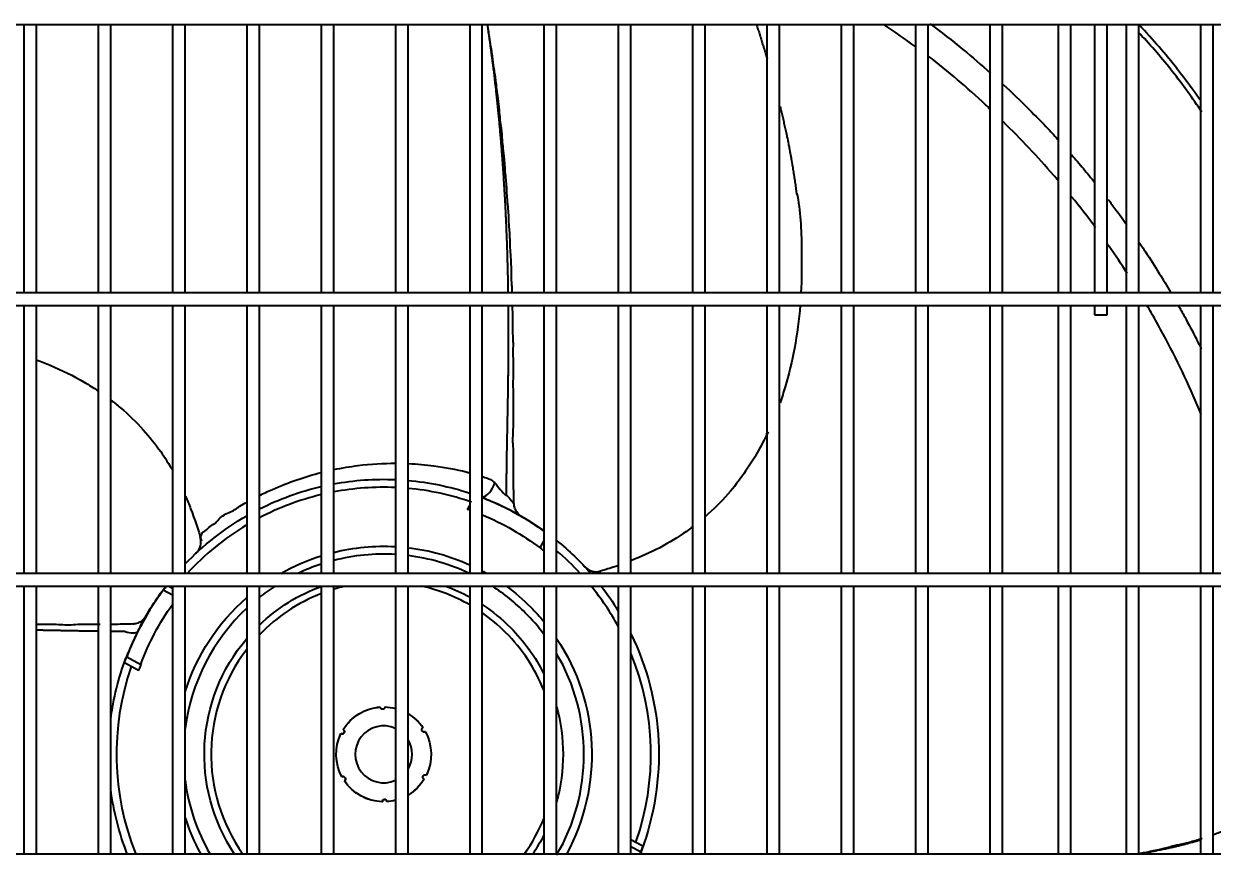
# Model space of a CAD drawing. Extents: x 58467 to 79089, y -33726 to -17391.
# Drawn here: x 72356.55 to 72394.16, y -19455.19 to -19428.89 of the extents above; entities that cross this region are included whole.
import ezdxf

# ---------------------------------------------------------------- set-up
doc = ezdxf.new("R2010")
doc.units = 0
doc.header["$LTSCALE"] = 100
doc.layers.add('+ENTE-ST-DOSEME USTU KONDDRENAJ', color=110, linetype='DOSEMEUSTUKONDENSDRENAJ_LINE', lineweight=40)
doc.linetypes.add('DOSEMEUSTUKONDENSDRENAJ_LINE', pattern='A,300,-40,["CD",Standard,S=15,R=0,X=-35,Y=-7.5],0', length=340)

# ---------------------------------------------------------------- blocks, each defined once
blk = doc.blocks.new('2 KAT SOL')
at = {"color": 3}
for p, q in [((54065.897, -32130.003, -3.539), (54184.259, -32130.003, -3.539)), ((54144.358, -32130.003, -3.539), (54144.358, -32138.482, -3.539)), ((54144.758, -32138.482, -3.539), (54144.758, -32130.003, -3.539)), ((54146.707, -32130.003, -3.539), (54146.707, -32138.482, -3.539)), ((54147.107, -32138.482, -3.539), (54147.107, -32130.003, -3.539)), ((54149.058, -32130.003, -3.539), (54149.058, -32138.482, -3.539)), ((54149.458, -32138.482, -3.539), (54149.458, -32130.003, -3.539)), ((54151.408, -32130.003, -3.539), (54151.408, -32138.482, -3.539)), ((54151.808, -32138.482, -3.539), (54151.808, -32130.003, -3.539)), ((54153.757, -32130.003, -3.539), (54153.757, -32138.482, -3.539)), ((54154.157, -32138.482, -3.539), (54154.157, -32130.003, -3.539)), ((54156.107, -32130.003, -3.539), (54156.107, -32138.482, -3.539)), ((54156.507, -32138.482, -3.539), (54156.507, -32130.003, -3.539)), ((54158.457, -32130.003, -3.539), (54158.457, -32138.482, -3.539)), ((54158.856, -32138.482, -3.539), (54158.856, -32130.003, -3.539)), ((54160.806, -32130.003, -3.539), (54160.806, -32138.482, -3.539)), ((54161.206, -32138.482, -3.539), (54161.206, -32130.003, -3.539)), ((54163.156, -32130.003, -3.539), (54163.156, -32138.482, -3.539)), ((54163.556, -32138.482, -3.539), (54163.556, -32130.003, -3.539)), ((54165.505, -32130.003, -3.539), (54165.505, -32138.482, -3.539)), ((54165.905, -32138.482, -3.539), (54165.905, -32130.003, -3.539)), ((54167.855, -32130.003, -3.539), (54167.855, -32138.482, -3.539)), ((54168.255, -32138.482, -3.539), (54168.255, -32130.003, -3.539)), ((54170.205, -32130.003, -3.539), (54170.205, -32138.482, -3.539)), ((54170.605, -32138.482, -3.539), (54170.605, -32130.003, -3.539)), ((54172.554, -32130.003, -3.539), (54172.554, -32138.482, -3.539)), ((54172.954, -32138.482, -3.539), (54172.954, -32130.003, -3.539)), ((54174.904, -32130.003, -3.539), (54174.904, -32138.482, -3.539)), ((54175.304, -32138.482, -3.539), (54175.304, -32130.003, -3.539)), ((54177.061, -32130.003, -3.539), (54177.061, -32138.482, -3.539)), ((54177.46, -32138.482, -3.539), (54177.46, -32130.003, -3.539)), ((54178.218, -32130.003, -3.539), (54178.218, -32138.481, -3.539)), ((54178.617, -32138.481, -3.539), (54178.618, -32130.003, -3.539)), ((54179.217, -32130.003, -3.539), (54179.217, -32138.482, -3.539)), ((54179.617, -32138.482, -3.539), (54179.617, -32130.003, -3.539)), ((54181.567, -32130.003, -3.539), (54181.567, -32138.481, -3.539)), ((54181.967, -32138.481, -3.539), (54181.967, -32130.003, -3.539)), ((54184.259, -32138.481, -3.539), (54065.897, -32138.481, -3.539)), ((54065.897, -32138.881, -3.539), (54184.259, -32138.881, -3.539)), ((54144.358, -32138.882, -3.539), (54144.358, -32147.36, -3.539)), ((54144.758, -32147.36, -3.539), (54144.758, -32138.882, -3.539)), ((54146.707, -32138.882, -3.539), (54146.707, -32147.36, -3.539)), ((54147.107, -32147.36, -3.539), (54147.107, -32138.882, -3.539)), ((54149.058, -32138.882, -3.539), (54149.058, -32147.36, -3.539)), ((54149.458, -32147.36, -3.539), (54149.458, -32138.882, -3.539)), ((54151.408, -32138.882, -3.539), (54151.408, -32147.36, -3.539)), ((54151.808, -32147.36, -3.539), (54151.808, -32138.882, -3.539)), ((54153.757, -32138.882, -3.539), (54153.757, -32147.36, -3.539)), ((54154.157, -32147.36, -3.539), (54154.157, -32138.882, -3.539)), ((54156.107, -32138.882, -3.539), (54156.107, -32147.36, -3.539)), ((54156.507, -32147.36, -3.539), (54156.507, -32138.882, -3.539)), ((54158.457, -32138.882, -3.539), (54158.457, -32147.36, -3.539)), ((54158.856, -32147.36, -3.539), (54158.856, -32138.882, -3.539)), ((54160.806, -32138.882, -3.539), (54160.806, -32147.36, -3.539)), ((54161.206, -32147.36, -3.539), (54161.206, -32138.882, -3.539)), ((54163.156, -32138.882, -3.539), (54163.156, -32147.36, -3.539)), ((54163.556, -32147.36, -3.539), (54163.556, -32138.882, -3.539)), ((54165.505, -32138.882, -3.539), (54165.505, -32147.36, -3.539)), ((54165.905, -32147.36, -3.539), (54165.905, -32138.882, -3.539)), ((54167.855, -32138.882, -3.539), (54167.855, -32147.36, -3.539)), ((54168.255, -32147.36, -3.539), (54168.255, -32138.882, -3.539)), ((54170.205, -32138.882, -3.539), (54170.205, -32147.36, -3.539)), ((54170.605, -32147.36, -3.539), (54170.605, -32138.882, -3.539)), ((54172.554, -32138.882, -3.539), (54172.554, -32147.36, -3.539)), ((54172.954, -32147.36, -3.539), (54172.954, -32138.882, -3.539)), ((54174.904, -32138.882, -3.539), (54174.904, -32147.36, -3.539)), ((54175.304, -32147.36, -3.539), (54175.304, -32138.882, -3.539)), ((54177.061, -32138.882, -3.539), (54177.061, -32147.36, -3.539)), ((54177.46, -32147.36, -3.539), (54177.46, -32138.882, -3.539)), ((54178.218, -32138.881, -3.539), (54178.218, -32139.181, -3.539)), ((54178.218, -32139.181, -3.539), (54178.617, -32139.181, -3.539)), ((54178.617, -32139.181, -3.539), (54178.617, -32138.881, -3.539)), ((54179.217, -32138.882, -3.539), (54179.217, -32147.36, -3.539)), ((54179.617, -32147.36, -3.539), (54179.617, -32138.882, -3.539)), ((54181.567, -32138.881, -3.539), (54181.567, -32147.361, -3.539)), ((54181.967, -32147.361, -3.539), (54181.967, -32138.881, -3.539)), ((54158.391, -32145.334, -3.539), (54158.457, -32145.215, -3.539)), ((54149.801, -32146.723, -3.539), (54149.821, -32146.705, -3.539)), ((54160.686, -32146.556, -3.539), (54160.806, -32146.337, -3.539)), ((54184.259, -32147.36, -3.539), (54065.897, -32147.36, -3.539)), ((54162.096, -32147.147, -3.539), (54162.114, -32147.167, -3.539)), ((54065.897, -32147.76, -3.539), (54184.259, -32147.76, -3.539)), ((54144.358, -32147.76, -3.539), (54144.358, -32156.238, -3.539)), ((54144.758, -32156.238, -3.539), (54144.758, -32147.76, -3.539)), ((54146.707, -32147.76, -3.539), (54146.707, -32156.238, -3.539)), ((54147.107, -32156.238, -3.539), (54147.107, -32147.76, -3.539)), ((54148.945, -32147.76, -3.539), (54149.058, -32147.822, -3.539)), ((54149.058, -32147.76, -3.539), (54149.058, -32156.238, -3.539)), ((54149.458, -32156.238, -3.539), (54149.458, -32147.76, -3.539)), ((54151.408, -32147.76, -3.539), (54151.408, -32156.238, -3.539)), ((54151.808, -32156.238, -3.539), (54151.808, -32147.76, -3.539)), ((54153.757, -32147.76, -3.539), (54153.757, -32156.238, -3.539)), ((54154.157, -32156.238, -3.539), (54154.157, -32147.76, -3.539)), ((54156.107, -32147.76, -3.539), (54156.107, -32156.238, -3.539)), ((54156.507, -32156.238, -3.539), (54156.507, -32147.76, -3.539)), ((54158.457, -32147.76, -3.539), (54158.457, -32156.238, -3.539)), ((54158.856, -32156.238, -3.539), (54158.856, -32147.76, -3.539)), ((54160.806, -32147.76, -3.539), (54160.806, -32156.238, -3.539)), ((54161.206, -32156.238, -3.539), (54161.206, -32147.76, -3.539)), ((54163.156, -32147.76, -3.539), (54163.156, -32156.238, -3.539)), ((54163.556, -32156.238, -3.539), (54163.556, -32147.76, -3.539)), ((54165.505, -32147.76, -3.539), (54165.505, -32156.238, -3.539)), ((54165.905, -32156.238, -3.539), (54165.905, -32147.76, -3.539)), ((54167.855, -32147.76, -3.539), (54167.855, -32156.238, -3.539)), ((54168.255, -32156.238, -3.539), (54168.255, -32147.76, -3.539)), ((54170.205, -32147.76, -3.539), (54170.205, -32156.238, -3.539)), ((54170.605, -32156.238, -3.539), (54170.605, -32147.76, -3.539)), ((54172.554, -32147.76, -3.539), (54172.554, -32156.238, -3.539)), ((54172.954, -32156.238, -3.539), (54172.954, -32147.76, -3.539)), ((54174.904, -32147.76, -3.539), (54174.904, -32156.238, -3.539)), ((54175.304, -32156.238, -3.539), (54175.304, -32147.76, -3.539)), ((54177.061, -32147.76, -3.539), (54177.061, -32156.238, -3.539)), ((54177.46, -32156.238, -3.539), (54177.46, -32147.76, -3.539)), ((54179.217, -32147.76, -3.539), (54179.217, -32156.238, -3.539)), ((54179.617, -32156.238, -3.539), (54179.617, -32147.76, -3.539)), ((54181.567, -32147.76, -3.539), (54181.567, -32156.238, -3.539)), ((54181.967, -32156.238, -3.539), (54181.967, -32147.76, -3.539)), ((54149.058, -32148.05, -3.539), (54148.767, -32147.891, -3.539)), ((54147.612, -32149.994, -3.539), (54148.056, -32150.237, -3.539)), ((54147.988, -32150.428, -3.539), (54147.542, -32150.184, -3.539)), ((54163.556, -32155.776, -3.539), (54163.93, -32155.981, -3.539)), ((54163.86, -32156.171, -3.539), (54163.556, -32156.004, -3.539)), ((54184.259, -32156.239, -3.539), (54065.897, -32156.239, -3.539))]:
    blk.add_line(p, q, dxfattribs=at)
at = {"color": 3, "extrusion": (0, 0, -1)}
for centre, radius, start, end in [((-54155.737, -32153.083, 3.539), 8.699, 79.5381, 92.4392), ((-54155.737, -32153.083, 3.539), 8.699, 95.0787, 108.2204), ((-54155.737, -32153.083, 3.539), 8.699, 63.1491, 76.8469), ((-54155.737, -32153.083, 3.539), 8.699, 43.7974, 60.1554), ((-54155.737, -32153.083, 3.539), 8.191, 112.3896, 127.1733), ((-54155.737, -32153.083, 3.539), 8.699, 117.6697, 125.6475), ((-54155.737, -32153.083, 3.539), 8.699, 128.9608, 138.8617), ((-54155.737, -32153.083, 3.539), 6.582, 76.1063, 93.2175), ((-54155.737, -32153.083, 3.539), 6.582, 96.7106, 114.4012), ((-54155.737, -32153.083, 3.539), 6.582, 60.3844, 72.4894), ((-54155.737, -32153.083, 3.539), 6.582, 118.2825, 119.5987), ((-54155.737, -32153.083, 3.539), 8.699, 27.6697, 37.7283), ((-54155.737, -32153.083, 3.539), 5.671, 46.1419, 69.8006), ((-54155.737, -32153.083, 3.539), 5.671, 110.1825, 118.6481), ((-54155.737, -32153.083, 3.539), 6.582, 126.0225, 135), ((-54155.737, -32153.083, 3.539), 8.699, 142.2719, 148.5298), ((-54155.737, -32153.083, 3.539), 6.582, 17.46, 48.87), ((-54155.737, -32153.083, 3.539), 8.191, 20.3267, 35.3728), ((-54155.737, -32153.083, 3.539), 5.671, 123.3675, 135), ((-54155.737, -32153.083, 3.539), 6.582, 135, 140.3606), ((-54155.737, -32153.083, 3.539), 5.671, 135, 153.36), ((-54155.737, -32153.083, 3.539), 8.699, 154.013, 200.4357), ((-54155.737, -32153.083, 3.539), 5.671, 326.1881, 40.2356), ((-54155.737, -32153.083, 3.539), 6.582, 146.1881, 208.6481), ((-54155.736, -32153.083, 3.539), 8.699, 7.2888, 20.4357), ((-54155.737, -32153.083, 3.539), 1.5, 31.5137, 85.7851), ((-54155.737, -32153.083, 3.539), 1.5, 31.6151, 85.8849), ((-54155.704, -32151.583, 3.539), 0.075, 180.1825, 357.3175), ((-54155.737, -32153.083, 3.539), 1.5, 91.5149, 104.2929), ((-54155.737, -32153.083, 3.539), 1.5, 91.6151, 104.293), ((-54155.737, -32153.083, 3.539), 5.671, 164.6606, 195.3281), ((-54155.737, -32153.083, 3.539), 1.5, 120.8995, 145.8849), ((-54155.737, -32153.083, 3.539), 1.5, 120.8996, 145.7851), ((-54154.422, -32152.361, 3.539), 0.075, 120.1825, 297.3175), ((-54157.019, -32152.305, 3.539), 0.075, 240.1825, 57.3175), ((-54155.737, -32153.083, 3.539), 1.5, 331.5149, 25.7863), ((-54155.737, -32153.083, 3.539), 1.5, 331.6151, 25.8849), ((-54155.737, -32153.083, 3.539), 1.5, 151.5149, 205.7851), ((-54155.737, -32153.083, 3.539), 1.5, 151.6151, 205.8849), ((-54154.455, -32153.861, 3.539), 0.075, 60.1825, 237.3175), ((-54157.052, -32153.804, 3.539), 0.075, 300.1825, 117.3175), ((-54155.736, -32153.083, 3.539), 8.699, 338.7281, 352.7104), ((-54155.737, -32153.083, 3.539), 1.5, 271.6151, 325.8849), ((-54155.737, -32153.083, 3.539), 1.5, 271.5149, 325.7851), ((-54155.737, -32153.083, 3.539), 1.5, 211.5149, 239.0994), ((-54155.737, -32153.083, 3.539), 1.5, 211.6151, 239.0993), ((-54155.769, -32154.582, 3.539), 0.075, 0.1825, 177.3175), ((-54155.737, -32153.083, 3.539), 1.5, 255.7067, 265.8849), ((-54155.737, -32153.083, 3.539), 1.5, 255.707, 265.7851), ((-54155.737, -32153.083, 3.539), 6.582, 331.3463, 342.5288), ((-54155.737, -32153.083, 3.539), 5.671, 206.6287, 213.8063)]:
    blk.add_arc(centre, radius, start, end, dxfattribs=at)
at = {"color": 3}
for centre, radius, start, end in [((54155.737, -32153.083, -3.539), 8.449, 87.4888, 100.7754), ((54155.737, -32153.083, -3.539), 8.449, 70.7868, 84.7704), ((54155.737, -32153.083, -3.539), 8.449, 103.5504, 117.7135), ((54155.737, -32153.083, -3.539), 8.691, 54.3167, 69.1851), ((54155.737, -32153.083, -3.539), 8.449, 120.8221, 137.3623), ((54155.737, -32153.083, -3.539), 8.449, 42.6368, 49.6553), ((54155.737, -32153.083, -3.539), 6.332, 108.2138, 115.3407), ((54155.737, -32153.083, -3.539), 6.332, 86.6475, 104.4394), ((54155.737, -32153.083, -3.539), 6.332, 64.6538, 83.0137), ((54155.737, -32153.083, -3.539), 6.332, 122.7938, 128.3513), ((54155.737, -32153.083, -3.539), 5.455, 102.6281, 106.83), ((54155.737, -32153.083, -3.539), 5.455, 60.0863, 77.3662), ((54155.737, -32153.083, -3.539), 6.332, 45, 57.2006), ((54155.737, -32153.083, -3.539), 8.449, 28.5801, 39.0506), ((54155.738, -32153.087, -3.539), 8.694, 143.2955, 159.1626), ((54155.737, -32153.083, -3.539), 5.455, 111.2737, 136.0744), ((54155.737, -32153.083, -3.539), 6.332, 133.1269, 172.5413), ((54155.737, -32153.083, -3.539), 5.455, 45, 55.1138), ((54155.737, -32153.083, -3.539), 6.332, 36.81, 45), ((54155.737, -32153.083, -3.539), 5.455, 21.6619, 45), ((54155.737, -32153.083, -3.539), 5.455, 142.5206, 215.3531), ((54155.737, -32153.083, -3.539), 6.332, 329.7431, 30.2569), ((54155.737, -32153.083, -3.539), 8.449, 340.7868, 22.2588), ((54155.736, -32153.081, -3.539), 8.449, 160.7965, 201.9425), ((54155.737, -32153.083, -3.539), 0.9, 65.7, 294.3), ((54155.737, -32153.083, -3.539), 0.9, 328.86, 31.14), ((54155.737, -32153.083, -3.539), 6.332, 187.4588, 209.8969), ((54155.737, -32153.083, -3.539), 5.455, 324.6525, 338.3381)]:
    blk.add_arc(centre, radius, start, end, dxfattribs=at)
at = {"color": 3, "extrusion": (6.04419e-06, 5.64183e-06, 1)}
blk.add_arc((54149.459, -32146.359, -3.392), 0.5, 313.0877, 16.4734, dxfattribs=at)
at = {"color": 3, "extrusion": (5.25028e-06, -5.62471e-06, 1)}
blk.add_arc((54162.46, -32146.805, -3.073), 0.5, 223.0877, 286.4725, dxfattribs=at)
at = {"color": 3}
for centre, major_axis, start_param, end_param in [((54158.948, -32144.463, -3.539), (-0.175, -0.468), 0.279088, 1.726902), ((54164.356, -32156.294, -3.539), (-0.468, 0.175), 0, 0.392495)]:
    blk.add_ellipse(centre, major_axis=major_axis, ratio=0.588101, start_param=start_param, end_param=end_param, dxfattribs=at)
for points, knots in [([(54159.679, -32138.483, -3.539), (54159.678, -32138.44, -3.539), (54159.677, -32138.365, -3.539), (54159.675, -32138.224, -3.539), (54159.672, -32138.092, -3.539), (54159.668, -32137.925, -3.539), (54159.665, -32137.79, -3.539), (54159.661, -32137.62, -3.539), (54159.657, -32137.469, -3.539), (54159.652, -32137.303, -3.539), (54159.648, -32137.156, -3.539), (54159.643, -32137.008, -3.539), (54159.637, -32136.845, -3.539), (54159.631, -32136.697, -3.539), (54159.625, -32136.533, -3.539), (54159.619, -32136.385, -3.539), (54159.611, -32136.219, -3.539), (54159.604, -32136.068, -3.539), (54159.597, -32135.918, -3.539), (54159.589, -32135.752, -3.539), (54159.581, -32135.606, -3.539), (54159.572, -32135.444, -3.539), (54159.564, -32135.299, -3.539), (54159.554, -32135.137, -3.539), (54159.544, -32134.977, -3.539), (54159.534, -32134.831, -3.539), (54159.524, -32134.669, -3.539), (54159.514, -32134.522, -3.539), (54159.502, -32134.358, -3.539), (54159.491, -32134.211, -3.539), (54159.48, -32134.067, -3.539), (54159.467, -32133.908, -3.539), (54159.455, -32133.75, -3.539), (54159.441, -32133.593, -3.539), (54159.428, -32133.435, -3.539), (54159.415, -32133.294, -3.539), (54159.401, -32133.137, -3.539), (54159.388, -32132.995, -3.539), (54159.372, -32132.837, -3.539), (54159.358, -32132.693, -3.539), (54159.344, -32132.551, -3.539), (54159.328, -32132.396, -3.539), (54159.313, -32132.258, -3.539), (54159.296, -32132.105, -3.539), (54159.281, -32131.968, -3.539), (54159.264, -32131.816, -3.539), (54159.246, -32131.665, -3.539), (54159.23, -32131.529, -3.539), (54159.211, -32131.377, -3.539), (54159.194, -32131.24, -3.539), (54159.174, -32131.088, -3.539), (54159.156, -32130.951, -3.539), (54159.138, -32130.816, -3.539), (54159.118, -32130.668, -3.539), (54159.099, -32130.537, -3.539), (54159.078, -32130.391, -3.539), (54159.061, -32130.275, -3.539), (54159.04, -32130.135, -3.539), (54159.028, -32130.054, -3.539), (54159.019, -32130.001, -3.539)], [0, 0, 0, 0, 0.014465, 0.025686, 0.048127, 0.059348, 0.081789, 0.09301, 0.115451, 0.132282, 0.149113, 0.165944, 0.182775, 0.205216, 0.216437, 0.238878, 0.255709, 0.27254, 0.289371, 0.306202, 0.328643, 0.339864, 0.362305, 0.379136, 0.395967, 0.418408, 0.429629, 0.45207, 0.468901, 0.485732, 0.502563, 0.519394, 0.541835, 0.558666, 0.575497, 0.597939, 0.609159, 0.631601, 0.648431, 0.665262, 0.682093, 0.698924, 0.721366, 0.732586, 0.755028, 0.771859, 0.78869, 0.811131, 0.822351, 0.844793, 0.861624, 0.878455, 0.895286, 0.912117, 0.934558, 0.945779, 0.96822, 0.97944, 1, 1, 1, 1]), ([(54159.802, -32138.482, -3.539), (54159.802, -32138.452, -3.539), (54159.802, -32138.385, -3.539), (54159.797, -32138.273, -3.539), (54159.783, -32138.105, -3.539), (54159.778, -32137.912, -3.539), (54159.776, -32137.691, -3.539), (54159.767, -32137.452, -3.539), (54159.746, -32137.199, -3.539), (54159.736, -32136.984, -3.539), (54159.733, -32136.812, -3.539), (54159.73, -32136.654, -3.539), (54159.707, -32136.448, -3.539), (54159.698, -32136.225, -3.539), (54159.69, -32136.011, -3.539), (54159.675, -32135.779, -3.539), (54159.649, -32135.534, -3.539), (54159.634, -32135.321, -3.539), (54159.627, -32135.146, -3.539), (54159.619, -32134.984, -3.539), (54159.591, -32134.773, -3.539), (54159.577, -32134.541, -3.539), (54159.563, -32134.323, -3.539), (54159.541, -32134.093, -3.539), (54159.511, -32133.854, -3.539), (54159.492, -32133.641, -3.539), (54159.48, -32133.461, -3.539), (54159.464, -32133.29, -3.539), (54159.428, -32133.073, -3.539), (54159.41, -32132.817, -3.539), (54159.387, -32132.59, -3.539), (54159.356, -32132.361, -3.539), (54159.323, -32132.132, -3.539), (54159.301, -32131.908, -3.539), (54159.266, -32131.613, -3.539), (54159.221, -32131.389, -3.539), (54159.194, -32131.126, -3.539), (54159.162, -32130.876, -3.539), (54159.115, -32130.612, -3.539), (54159.08, -32130.389, -3.539), (54159.054, -32130.204, -3.539), (54159.037, -32130.09, -3.539), (54159.024, -32130.027, -3.539), (54159.019, -32130.002, -3.539)], [0, 0, 0, 0, 0.010355, 0.022017, 0.034912, 0.06644, 0.084702, 0.104252, 0.145583, 0.183247, 0.197905, 0.209829, 0.23371, 0.264361, 0.282067, 0.301316, 0.342279, 0.380092, 0.394981, 0.407215, 0.43204, 0.463541, 0.481722, 0.501226, 0.542595, 0.579874, 0.594265, 0.606592, 0.633467, 0.667291, 0.686602, 0.707431, 0.750283, 0.785454, 0.798796, 0.843668, 0.862, 0.881783, 0.924485, 0.963805, 0.979109, 0.991789, 1, 1, 1, 1]), ([(54167.527, -32130.002, -3.539), (54167.527, -32130.002, -3.539), (54167.542, -32130.049, -3.539), (54167.573, -32130.145, -3.539), (54167.614, -32130.275, -3.539), (54167.655, -32130.407, -3.539), (54167.697, -32130.541, -3.539), (54167.738, -32130.678, -3.539), (54167.78, -32130.815, -3.539), (54167.821, -32130.949, -3.539), (54167.85, -32131.048, -3.539), (54167.864, -32131.095, -3.539)], [0, 0, 0, 0, 0.000305, 0.138428, 0.276551, 0.368633, 0.506756, 0.644879, 0.736961, 0.875084, 1, 1, 1, 1]), ([(54173.017, -32129.975, -3.539), (54173.368, -32130.237, -3.539), (54173.713, -32130.507, -3.539), (54174.348, -32131.029, -3.539), (54174.64, -32131.278, -3.539), (54174.927, -32131.533, -3.539)], [0, 0, 0, 0, 0.533334, 0.533334, 1, 1, 1, 1]), ([(54181.571, -32132.416, -3.539), (54181.338, -32132.077, -3.539), (54181.095, -32131.745, -3.539), (54180.461, -32130.937, -3.539), (54180.059, -32130.471, -3.539), (54179.633, -32130.023, -3.539)], [0, 0, 0, 0, 0.39962, 0.39962, 1, 1, 1, 1]), ([(54181.61, -32132.772, -3.539), (54181.462, -32132.55, -3.539), (54181.31, -32132.331, -3.539), (54180.848, -32131.694, -3.539), (54180.524, -32131.285, -3.539), (54180.011, -32130.688, -3.539), (54179.835, -32130.492, -3.539), (54179.646, -32130.29, -3.539), (54179.637, -32130.28, -3.539), (54179.627, -32130.27, -3.539)], [0, 0, 0, 0, 0.252174, 0.252174, 0.74207, 0.74207, 0.987018, 0.987018, 1, 1, 1, 1]), ([(54174.913, -32132.674, -3.539), (54174.865, -32132.629, -3.539), (54174.245, -32132.046, -3.539), (54173.594, -32131.48, -3.539), (54172.957, -32130.997, -3.539)], [0, 0, 0, 0, 0.077831, 1, 1, 1, 1]), ([(54168.271, -32132.59, -3.539), (54168.279, -32132.622, -3.539), (54168.301, -32132.71, -3.539), (54168.336, -32132.857, -3.539), (54168.376, -32133.03, -3.539), (54168.415, -32133.203, -3.539), (54168.453, -32133.376, -3.539), (54168.494, -32133.568, -3.539), (54168.529, -32133.742, -3.539), (54168.567, -32133.935, -3.539), (54168.596, -32134.09, -3.539), (54168.631, -32134.285, -3.539), (54168.662, -32134.461, -3.539), (54168.694, -32134.658, -3.539), (54168.722, -32134.838, -3.539), (54168.749, -32135.019, -3.539), (54168.774, -32135.202, -3.539), (54168.789, -32135.323, -3.539), (54168.797, -32135.383, -3.539)], [0, 0, 0, 0, 0.034815, 0.097756, 0.160698, 0.223639, 0.28658, 0.349522, 0.433443, 0.475404, 0.559326, 0.601287, 0.685208, 0.74815, 0.811091, 0.874032, 0.936973, 1, 1, 1, 1]), ([(54176.151, -32132.688, -3.539), (54176.35, -32132.89, -3.539), (54176.667, -32133.212, -3.539), (54176.974, -32133.544, -3.539), (54177.087, -32133.668, -3.539)], [0, 0, 0, 0, 0.627651, 1, 1, 1, 1]), ([(54177.071, -32134.941, -3.539), (54177.021, -32134.882, -3.539), (54176.473, -32134.245, -3.539), (54175.889, -32133.625, -3.539), (54175.332, -32133.078, -3.539)], [0, 0, 0, 0, 0.092857, 1, 1, 1, 1]), ([(54177.483, -32134.114, -3.539), (54177.611, -32134.26, -3.539), (54177.862, -32134.553, -3.539), (54178.107, -32134.851, -3.539), (54178.227, -32135.001, -3.539)], [0, 0, 0, 0, 0.502284, 1, 1, 1, 1]), ([(54168.803, -32135.331, -3.539), (54168.809, -32135.361, -3.539), (54168.928, -32135.974, -3.539), (54168.96, -32137.032, -3.539), (54168.953, -32138.056, -3.539), (54168.931, -32138.482, -3.539)], [0, 0, 0, 0, 0.028763, 0.596266, 1, 1, 1, 1]), ([(54178.642, -32135.529, -3.539), (54178.725, -32135.637, -3.539), (54178.928, -32135.905, -3.539), (54179.126, -32136.176, -3.539), (54179.241, -32136.339, -3.539)], [0, 0, 0, 0, 0.406175, 1, 1, 1, 1]), ([(54179.625, -32136.89, -3.539), (54179.693, -32136.99, -3.539), (54179.909, -32137.313, -3.539), (54180.245, -32137.837, -3.539), (54180.503, -32138.265, -3.539), (54180.621, -32138.464, -3.539)], [0, 0, 0, 0, 0.194465, 0.627386, 1, 1, 1, 1]), ([(54179.25, -32137.872, -3.539), (54179.065, -32137.585, -3.539), (54178.856, -32137.275, -3.539), (54178.64, -32136.967, -3.539), (54178.622, -32136.942, -3.539)], [0, 0, 0, 0, 0.918999, 1, 1, 1, 1]), ([(54159.625, -32144.895, -3.539), (54159.625, -32144.879, -3.539), (54159.625, -32144.837, -3.539), (54159.625, -32144.753, -3.539), (54159.624, -32144.661, -3.539), (54159.625, -32144.567, -3.539), (54159.625, -32144.484, -3.539), (54159.625, -32144.402, -3.539), (54159.626, -32144.306, -3.539), (54159.626, -32144.206, -3.539), (54159.628, -32144.095, -3.539), (54159.629, -32143.996, -3.539), (54159.63, -32143.889, -3.539), (54159.632, -32143.79, -3.539), (54159.633, -32143.689, -3.539), (54159.635, -32143.573, -3.539), (54159.637, -32143.471, -3.539), (54159.639, -32143.355, -3.539), (54159.641, -32143.237, -3.539), (54159.643, -32143.117, -3.539), (54159.645, -32143.012, -3.539), (54159.648, -32142.905, -3.539), (54159.65, -32142.782, -3.539), (54159.652, -32142.654, -3.539), (54159.655, -32142.529, -3.539), (54159.657, -32142.403, -3.539), (54159.66, -32142.278, -3.539), (54159.662, -32142.153, -3.539), (54159.664, -32142.029, -3.539), (54159.667, -32141.903, -3.539), (54159.669, -32141.778, -3.539), (54159.671, -32141.653, -3.539), (54159.673, -32141.526, -3.539), (54159.675, -32141.383, -3.539), (54159.677, -32141.254, -3.539), (54159.679, -32141.106, -3.539), (54159.681, -32140.973, -3.539), (54159.682, -32140.841, -3.539), (54159.683, -32140.693, -3.539), (54159.685, -32140.563, -3.539), (54159.686, -32140.417, -3.539), (54159.687, -32140.288, -3.539), (54159.687, -32140.142, -3.539), (54159.688, -32139.996, -3.539), (54159.688, -32139.849, -3.539), (54159.688, -32139.701, -3.539), (54159.688, -32139.568, -3.539), (54159.687, -32139.416, -3.539), (54159.687, -32139.281, -3.539), (54159.686, -32139.113, -3.539), (54159.685, -32138.991, -3.539), (54159.684, -32138.903, -3.539), (54159.684, -32138.881, -3.539)], [0, 0, 0, 0, 0.009657, 0.02509, 0.048239, 0.063672, 0.079104, 0.094537, 0.109969, 0.133118, 0.148551, 0.1717, 0.187132, 0.202565, 0.225714, 0.241146, 0.264295, 0.279728, 0.302877, 0.326025, 0.341458, 0.356891, 0.380039, 0.403188, 0.418621, 0.44177, 0.464919, 0.480351, 0.5035, 0.526649, 0.542082, 0.56523, 0.588379, 0.603812, 0.634677, 0.65011, 0.673259, 0.696407, 0.71184, 0.742705, 0.758138, 0.781287, 0.804435, 0.827584, 0.850733, 0.873882, 0.897031, 0.912464, 0.943329, 0.958761, 0.989626, 1, 1, 1, 1]), ([(54159.863, -32145.261, -3.539), (54159.856, -32145.066, -3.539), (54159.845, -32144.669, -3.539), (54159.842, -32144.248, -3.539), (54159.841, -32143.962, -3.539), (54159.842, -32143.839, -3.539), (54159.84, -32143.708, -3.539), (54159.843, -32143.6, -3.539), (54159.842, -32143.498, -3.539), (54159.835, -32143.336, -3.539), (54159.818, -32143.152, -3.539), (54159.834, -32142.872, -3.539), (54159.85, -32142.486, -3.539), (54159.839, -32142.177, -3.539), (54159.844, -32141.931, -3.539), (54159.847, -32141.805, -3.539), (54159.845, -32141.623, -3.539), (54159.827, -32141.427, -3.539), (54159.841, -32141.145, -3.539), (54159.848, -32140.817, -3.539), (54159.833, -32140.5, -3.539), (54159.836, -32140.259, -3.539), (54159.838, -32140.096, -3.539), (54159.837, -32140.013, -3.539), (54159.828, -32139.86, -3.539), (54159.82, -32139.682, -3.539), (54159.825, -32139.465, -3.539), (54159.826, -32139.213, -3.539), (54159.816, -32139.02, -3.539), (54159.81, -32138.897, -3.539), (54159.809, -32138.88, -3.539)], [0, 0, 0, 0, 0.086927, 0.17607, 0.186813, 0.212809, 0.232759, 0.251976, 0.264118, 0.276953, 0.324589, 0.364075, 0.406459, 0.489914, 0.52257, 0.535292, 0.546877, 0.601972, 0.636018, 0.672402, 0.744707, 0.800023, 0.809861, 0.818716, 0.836443, 0.879261, 0.904512, 0.931969, 0.990672, 1, 1, 1, 1]), ([(54168.906, -32138.882, -3.539), (54168.869, -32139.337, -3.539), (54168.754, -32140.205, -3.539), (54168.511, -32141.23, -3.539), (54168.328, -32141.795, -3.539), (54168.27, -32141.96, -3.539)], [0, 0, 0, 0, 0.437836, 0.834264, 1, 1, 1, 1]), ([(54181.59, -32142.321, -3.539), (54181.508, -32142.124, -3.539), (54181.08, -32141.128, -3.539), (54180.505, -32139.977, -3.539), (54179.962, -32139.033, -3.539), (54179.87, -32138.877, -3.539)], [0, 0, 0, 0, 0.170646, 0.861893, 1, 1, 1, 1]), ([(54180.854, -32138.869, -3.539), (54180.925, -32138.994, -3.539), (54181.123, -32139.35, -3.539), (54181.369, -32139.814, -3.539), (54181.541, -32140.154, -3.539), (54181.593, -32140.26, -3.539)], [0, 0, 0, 0, 0.275017, 0.774969, 1, 1, 1, 1]), ([(54144.762, -32140.603, -3.539), (54144.908, -32140.657, -3.539), (54145.423, -32140.861, -3.539), (54146.077, -32141.185, -3.539), (54146.565, -32141.491, -3.539), (54146.709, -32141.588, -3.539)], [0, 0, 0, 0, 0.214057, 0.763166, 1, 1, 1, 1]), ([(54147.113, -32141.878, -3.539), (54147.215, -32141.956, -3.539), (54147.575, -32142.245, -3.539), (54148.121, -32142.773, -3.539), (54148.664, -32143.452, -3.539), (54148.95, -32143.904, -3.539), (54149.069, -32144.111, -3.539)], [0, 0, 0, 0, 0.130207, 0.467681, 0.763107, 1, 1, 1, 1]), ([(54167.893, -32142.883, -3.539), (54167.776, -32143.132, -3.539), (54167.553, -32143.557, -3.539), (54167.155, -32144.185, -3.539), (54166.669, -32144.823, -3.539), (54166.223, -32145.286, -3.539), (54165.941, -32145.535, -3.539), (54165.91, -32145.562, -3.539)], [0, 0, 0, 0, 0.248237, 0.430741, 0.666692, 0.9639, 1, 1, 1, 1]), ([(54154.164, -32144.075, -3.539), (54154.421, -32144.021, -3.539), (54154.675, -32143.98, -3.539), (54155.334, -32143.897, -3.539), (54155.732, -32143.876, -3.539), (54156.114, -32143.877, -3.539)], [0, 0, 0, 0, 0.378219, 0.378219, 1, 1, 1, 1]), ([(54156.522, -32143.887, -3.539), (54156.799, -32143.9, -3.539), (54157.068, -32143.925, -3.539), (54157.688, -32144.006, -3.539), (54158.028, -32144.07, -3.539), (54158.384, -32144.159, -3.539), (54158.423, -32144.169, -3.539), (54158.462, -32144.18, -3.539)], [0, 0, 0, 0, 0.387206, 0.387206, 0.93276, 0.93276, 1, 1, 1, 1]), ([(54151.807, -32144.897, -3.539), (54151.945, -32144.828, -3.539), (54152.084, -32144.763, -3.539), (54152.738, -32144.472, -3.539), (54153.255, -32144.296, -3.539), (54153.763, -32144.168, -3.539)], [0, 0, 0, 0, 0.21097, 0.21097, 1, 1, 1, 1]), ([(54158.857, -32144.295, -3.539), (54158.912, -32144.313, -3.539), (54158.966, -32144.331, -3.539), (54159.051, -32144.356, -3.539), (54159.083, -32144.369, -3.539), (54159.158, -32144.413, -3.539), (54159.203, -32144.444, -3.539), (54159.248, -32144.492, -3.539)], [0, 0, 0, 0, 0.427919, 0.427919, 0.71396, 0.71396, 1, 1, 1, 1]), ([(54159.248, -32144.492, -3.539), (54159.306, -32144.554, -3.539), (54159.356, -32144.637, -3.539), (54159.482, -32144.783, -3.539), (54159.557, -32144.843, -3.539), (54159.623, -32144.908, -3.539)], [0, 0, 0, 0, 0.5, 0.5, 1, 1, 1, 1]), ([(54149.471, -32144.916, -3.539), (54149.528, -32145.047, -3.539), (54149.719, -32145.512, -3.539), (54149.879, -32145.99, -3.539), (54149.975, -32146.34, -3.539)], [0, 0, 0, 0, 0.284303, 1, 1, 1, 1]), ([(54149.945, -32146.224, -3.539), (54149.948, -32146.223, -3.539), (54149.951, -32146.219, -3.539), (54149.959, -32146.2, -3.539), (54149.963, -32146.183, -3.539), (54149.978, -32146.133, -3.539), (54149.99, -32146.098, -3.539), (54150.033, -32146.038, -3.539), (54150.066, -32146.024, -3.539), (54150.122, -32145.987, -3.539), (54150.148, -32145.965, -3.539), (54150.225, -32145.897, -3.539), (54150.28, -32145.856, -3.539), (54150.362, -32145.799, -3.539), (54150.391, -32145.782, -3.539), (54150.444, -32145.743, -3.539), (54150.467, -32145.716, -3.539), (54150.538, -32145.63, -3.539), (54150.593, -32145.577, -3.539), (54150.716, -32145.492, -3.539), (54150.784, -32145.46, -3.539), (54150.915, -32145.408, -3.539), (54150.972, -32145.377, -3.539), (54151.082, -32145.308, -3.539), (54151.136, -32145.269, -3.539), (54151.264, -32145.192, -3.539), (54151.334, -32145.151, -3.539), (54151.405, -32145.112, -3.539)], [0, 0, 0, 0, 0.020274, 0.020274, 0.047518, 0.047518, 0.102008, 0.102008, 0.156498, 0.156498, 0.210988, 0.210988, 0.319967, 0.319967, 0.374457, 0.374457, 0.428947, 0.428947, 0.537926, 0.537926, 0.646906, 0.646906, 0.755886, 0.755886, 0.864865, 0.864865, 1, 1, 1, 1]), ([(54159.622, -32145.302, -3.539), (54159.602, -32145.292, -3.539), (54159.581, -32145.283, -3.539), (54159.465, -32145.228, -3.539), (54159.367, -32145.185, -3.539), (54159.184, -32145.103, -3.539), (54159.098, -32145.065, -3.539), (54158.96, -32145.006, -3.539), (54158.908, -32144.984, -3.539), (54158.856, -32144.963, -3.539)], [0, 0, 0, 0, 0.08108, 0.08108, 0.461663, 0.461663, 0.79753, 0.79753, 1, 1, 1, 1]), ([(54159.625, -32144.895, -3.539), (54159.625, -32144.895, -3.539), (54159.626, -32144.895, -3.539), (54159.657, -32144.924, -3.539), (54159.686, -32144.954, -3.539), (54159.713, -32144.984, -3.539)], [0, 0, 0, 0, 0.000046, 0.000046, 1, 1, 1, 1]), ([(54159.713, -32144.984, -3.539), (54159.759, -32145.036, -3.539), (54159.803, -32145.087, -3.539), (54159.847, -32145.143, -3.539), (54159.857, -32145.152, -3.539), (54159.859, -32145.149, -3.539)], [0, 0, 0, 0, 0.677972, 0.677972, 1, 1, 1, 1]), ([(54160.106, -32145.561, -3.539), (54160.106, -32145.561, -3.539), (54160.106, -32145.561, -3.539), (54160.107, -32145.561, -3.539), (54160.103, -32145.56, -3.539), (54160.1, -32145.558, -3.539), (54160.06, -32145.533, -3.539), (54159.988, -32145.474, -3.539), (54159.908, -32145.36, -3.539), (54159.864, -32145.244, -3.539), (54159.863, -32145.171, -3.539), (54159.866, -32145.144, -3.539)], [0, 0, 0, 0, 0.033603, 0.066016, 0.071783, 0.077551, 0.090545, 0.331487, 0.591566, 0.854337, 1, 1, 1, 1]), ([(54158.456, -32145.357, -3.539), (54158.442, -32145.352, -3.539), (54158.429, -32145.347, -3.539), (54158.408, -32145.34, -3.539), (54158.4, -32145.337, -3.539), (54158.392, -32145.335, -3.539), (54158.391, -32145.334, -3.539), (54158.391, -32145.334, -3.539)], [0, 0, 0, 0, 0.355105, 0.355105, 0.755417, 0.755417, 1, 1, 1, 1]), ([(54165.513, -32145.885, -3.539), (54165.446, -32145.935, -3.539), (54165.113, -32146.178, -3.539), (54164.476, -32146.565, -3.539), (54163.868, -32146.838, -3.539), (54163.557, -32146.96, -3.539)], [0, 0, 0, 0, 0.112654, 0.555033, 1, 1, 1, 1]), ([(54160.807, -32146.65, -3.539), (54160.797, -32146.642, -3.539), (54160.785, -32146.633, -3.539), (54160.757, -32146.611, -3.539), (54160.74, -32146.598, -3.539), (54160.711, -32146.575, -3.539), (54160.698, -32146.566, -3.539), (54160.686, -32146.556, -3.539)], [0, 0, 0, 0, 0.33514, 0.33514, 0.728378, 0.728378, 1, 1, 1, 1]), ([(54148.767, -32147.891, -3.539), (54148.781, -32147.872, -3.539), (54148.795, -32147.854, -3.539), (54148.821, -32147.819, -3.539), (54148.833, -32147.803, -3.539), (54148.853, -32147.778, -3.539), (54148.861, -32147.767, -3.539), (54148.867, -32147.759, -3.539)], [0, 0, 0, 0, 0.355398, 0.355398, 0.710856, 0.710856, 1, 1, 1, 1]), ([(54147.915, -32148.956, -3.539), (54147.719, -32148.963, -3.539), (54147.45, -32148.97, -3.539), (54147.181, -32148.974, -3.539), (54147.108, -32148.975, -3.539)], [0, 0, 0, 0, 0.728232, 1, 1, 1, 1]), ([(54148.178, -32148.76, -3.539), (54148.153, -32148.797, -3.539), (54148.091, -32148.867, -3.539), (54147.958, -32148.936, -3.539), (54147.85, -32148.97, -3.539), (54147.793, -32148.962, -3.539), (54147.791, -32148.962, -3.539)], [0, 0, 0, 0, 0.282775, 0.623842, 0.989494, 1, 1, 1, 1]), ([(54146.775, -32148.978, -3.539), (54146.757, -32148.978, -3.539), (54146.716, -32148.978, -3.539), (54146.615, -32148.979, -3.539), (54146.492, -32148.977, -3.539), (54146.361, -32148.979, -3.539), (54146.253, -32148.977, -3.539), (54146.151, -32148.978, -3.539), (54145.989, -32148.984, -3.539), (54145.805, -32149.001, -3.539), (54145.525, -32148.985, -3.539), (54145.149, -32148.97, -3.539), (54144.909, -32148.978, -3.539), (54144.756, -32148.978, -3.539)], [0, 0, 0, 0, 0.023979, 0.057821, 0.139707, 0.202549, 0.263082, 0.301331, 0.341759, 0.491813, 0.616194, 0.749702, 1, 1, 1, 1]), ([(54146.708, -32149.191, -3.539), (54146.683, -32149.191, -3.539), (54146.63, -32149.19, -3.539), (54146.542, -32149.189, -3.539), (54146.443, -32149.188, -3.539), (54146.342, -32149.186, -3.539), (54146.226, -32149.184, -3.539), (54146.124, -32149.183, -3.539), (54146.008, -32149.18, -3.539), (54145.89, -32149.178, -3.539), (54145.77, -32149.176, -3.539), (54145.665, -32149.174, -3.539), (54145.558, -32149.172, -3.539), (54145.434, -32149.169, -3.539), (54145.307, -32149.167, -3.539), (54145.182, -32149.165, -3.539), (54145.056, -32149.162, -3.539), (54144.931, -32149.16, -3.539), (54144.831, -32149.158, -3.539), (54144.779, -32149.157, -3.539), (54144.758, -32149.156, -3.539)], [0, 0, 0, 0, 0.040122, 0.086532, 0.132942, 0.202558, 0.248968, 0.318584, 0.364994, 0.43461, 0.504225, 0.550636, 0.597046, 0.666662, 0.736277, 0.782688, 0.852303, 0.921919, 0.968329, 1, 1, 1, 1]), ([(54147.548, -32149.194, -3.539), (54147.532, -32149.194, -3.539), (54147.49, -32149.194, -3.539), (54147.406, -32149.194, -3.539), (54147.314, -32149.195, -3.539), (54147.22, -32149.194, -3.539), (54147.155, -32149.195, -3.539), (54147.117, -32149.194, -3.539), (54147.108, -32149.194, -3.539)], [0, 0, 0, 0, 0.114118, 0.296477, 0.570016, 0.752375, 0.934735, 1, 1, 1, 1]), ([(54147.561, -32149.196, -3.539), (54147.652, -32149.225, -3.539), (54147.738, -32149.241, -3.539), (54147.877, -32149.241, -3.539), (54147.93, -32149.225, -3.539), (54147.956, -32149.197, -3.539)], [0, 0, 0, 0, 0.5, 0.5, 1, 1, 1, 1]), ([(54147.956, -32149.197, -3.539), (54147.946, -32149.218, -3.539), (54147.937, -32149.238, -3.539), (54147.882, -32149.354, -3.539), (54147.839, -32149.452, -3.539), (54147.756, -32149.635, -3.539), (54147.718, -32149.722, -3.539), (54147.647, -32149.887, -3.539), (54147.614, -32149.967, -3.539), (54147.584, -32150.046, -3.539)], [0, 0, 0, 0, 0.07319, 0.07319, 0.416738, 0.416738, 0.719921, 0.719921, 1, 1, 1, 1]), ([(54147.542, -32150.184, -3.539), (54147.542, -32150.184, -3.539), (54147.543, -32150.181, -3.539), (54147.548, -32150.167, -3.539), (54147.552, -32150.156, -3.539), (54147.562, -32150.13, -3.539), (54147.567, -32150.114, -3.539), (54147.58, -32150.079, -3.539), (54147.588, -32150.058, -3.539), (54147.601, -32150.024, -3.539), (54147.606, -32150.009, -3.539), (54147.612, -32149.994, -3.539)], [0, 0, 0, 0, 0.211758, 0.211758, 0.423432, 0.423432, 0.636431, 0.636431, 0.852021, 0.852021, 1, 1, 1, 1]), ([(54148.056, -32150.237, -3.539), (54148.048, -32150.259, -3.539), (54148.04, -32150.281, -3.539), (54148.026, -32150.321, -3.539), (54148.019, -32150.341, -3.539), (54148.007, -32150.374, -3.539), (54148.002, -32150.389, -3.539), (54147.994, -32150.411, -3.539), (54147.991, -32150.42, -3.539), (54147.989, -32150.427, -3.539), (54147.988, -32150.428, -3.539), (54147.988, -32150.428, -3.539)], [0, 0, 0, 0, 0.21816, 0.21816, 0.436362, 0.436362, 0.653817, 0.653817, 0.868707, 0.868707, 1, 1, 1, 1]), ([(54154.385, -32152.429, -3.539), (54154.401, -32152.438, -3.539), (54154.445, -32152.443, -3.539), (54154.485, -32152.41, -3.539), (54154.497, -32152.372, -3.539), (54154.495, -32152.343, -3.539), (54154.48, -32152.315, -3.539), (54154.465, -32152.302, -3.539), (54154.456, -32152.298, -3.539)], [0, 0, 0, 0, 0.25, 0.5, 0.625, 0.75, 0.875, 1, 1, 1, 1]), ([(54154.495, -32153.927, -3.539), (54154.511, -32153.917, -3.539), (54154.537, -32153.881, -3.539), (54154.528, -32153.83, -3.539), (54154.502, -32153.801, -3.539), (54154.475, -32153.788, -3.539), (54154.444, -32153.787, -3.539), (54154.425, -32153.794, -3.539), (54154.417, -32153.799, -3.539)], [0, 0, 0, 0, 0.25, 0.5, 0.625, 0.75, 0.875, 1, 1, 1, 1]), ([(54155.847, -32154.58, -3.539), (54155.847, -32154.562, -3.539), (54155.829, -32154.521, -3.539), (54155.78, -32154.503, -3.539), (54155.741, -32154.512, -3.539), (54155.717, -32154.528, -3.539), (54155.701, -32154.555, -3.539), (54155.697, -32154.574, -3.539), (54155.697, -32154.584, -3.539)], [0, 0, 0, 0, 0.25, 0.5, 0.625, 0.75, 0.875, 1, 1, 1, 1]), ([(54181.967, -32155.623, -3.539), (54182.018, -32155.605, -3.539), (54182.276, -32155.511, -3.539), (54182.618, -32155.372, -3.539), (54182.976, -32155.216, -3.539), (54183.155, -32155.127, -3.539), (54183.267, -32155.073, -3.539), (54183.354, -32155.041, -3.539), (54183.447, -32155.033, -3.539), (54183.492, -32155.024, -3.539), (54183.511, -32155.022, -3.539)], [0, 0, 0, 0, 0.085996, 0.432677, 0.579521, 0.710147, 0.777201, 0.826739, 0.904569, 1, 1, 1, 1]), ([(54163.93, -32155.981, -3.539), (54163.93, -32155.981, -3.539), (54163.929, -32155.985, -3.539), (54163.924, -32155.999, -3.539), (54163.92, -32156.009, -3.539), (54163.911, -32156.035, -3.539), (54163.905, -32156.051, -3.539), (54163.892, -32156.087, -3.539), (54163.885, -32156.107, -3.539), (54163.872, -32156.142, -3.539), (54163.866, -32156.156, -3.539), (54163.86, -32156.171, -3.539)], [0, 0, 0, 0, 0.211758, 0.211758, 0.423432, 0.423432, 0.636431, 0.636431, 0.852021, 0.852021, 1, 1, 1, 1]), ([(54179.622, -32156.222, -3.539), (54179.687, -32156.209, -3.539), (54179.902, -32156.163, -3.539), (54180.113, -32156.123, -3.539), (54180.464, -32156.047, -3.539), (54180.668, -32155.983, -3.539), (54180.905, -32155.932, -3.539), (54181.085, -32155.892, -3.539), (54181.267, -32155.845, -3.539), (54181.414, -32155.802, -3.539), (54181.509, -32155.774, -3.539), (54181.569, -32155.756, -3.539), (54181.6, -32155.746, -3.539), (54181.616, -32155.741, -3.539)], [0, 0, 0, 0, 0.098734, 0.346332, 0.396322, 0.571696, 0.645977, 0.72631, 0.812723, 0.903867, 0.955533, 0.977657, 1, 1, 1, 1]), ([(54179.623, -32156.231, -3.539), (54179.646, -32156.227, -3.539), (54179.724, -32156.213, -3.539), (54179.829, -32156.193, -3.539), (54179.966, -32156.167, -3.539), (54180.075, -32156.146, -3.539), (54180.21, -32156.119, -3.539), (54180.318, -32156.096, -3.539), (54180.438, -32156.071, -3.539), (54180.544, -32156.048, -3.539), (54180.663, -32156.021, -3.539), (54180.782, -32155.994, -3.539), (54180.887, -32155.968, -3.539), (54180.992, -32155.943, -3.539), (54181.096, -32155.916, -3.539), (54181.199, -32155.889, -3.539), (54181.301, -32155.862, -3.539), (54181.401, -32155.834, -3.539), (54181.494, -32155.807, -3.539), (54181.548, -32155.791, -3.539), (54181.567, -32155.786, -3.539)], [0, 0, 0, 0, 0.032531, 0.11396, 0.154675, 0.236104, 0.276818, 0.358248, 0.398962, 0.460034, 0.521106, 0.582177, 0.643249, 0.683964, 0.745036, 0.806107, 0.846822, 0.907894, 0.968965, 1, 1, 1, 1])]:
    blk.add_open_spline(points, degree=3, knots=knots, dxfattribs=at)
for points, degree in [([(54172.562, -32130.704, -3.539), (54172.235, -32130.468, -3.539), (54171.9, -32130.238, -3.539), (54171.565, -32130.005, -3.539)], 3), ([(54175.327, -32131.896, -3.539), (54175.606, -32132.154, -3.539), (54175.879, -32132.416, -3.539), (54176.151, -32132.688, -3.539)], 3), ([(54178.245, -32136.42, -3.539), (54178.003, -32136.092, -3.539), (54177.751, -32135.767, -3.539), (54177.491, -32135.447, -3.539)], 3), ([(54167.86, -32142.873, -3.539), (54167.85, -32142.918, -3.539), (54167.842, -32142.964, -3.539), (54167.835, -32143.01, -3.539)], 3), ([(54159.623, -32144.908, -3.539), (54159.625, -32144.904, -3.539), (54159.625, -32144.899, -3.539), (54159.625, -32144.895, -3.539)], 3), ([(54159.776, -32145.379, -3.539), (54159.726, -32145.352, -3.539), (54159.674, -32145.327, -3.539), (54159.622, -32145.302, -3.539)], 3), ([(54149.801, -32146.723, -3.539), (54149.796, -32146.728, -3.539), (54149.825, -32146.702, -3.539)], 2), ([(54162.096, -32147.147, -3.539), (54162.091, -32147.142, -3.539), (54162.118, -32147.171, -3.539)], 2), ([(54163.161, -32147.108, -3.539), (54162.937, -32147.186, -3.539), (54162.71, -32147.258, -3.539), (54162.479, -32147.321, -3.539)], 3), ([(54147.561, -32149.196, -3.539), (54147.557, -32149.195, -3.539), (54147.552, -32149.194, -3.539), (54147.548, -32149.194, -3.539)], 3), ([(54148.033, -32149.043, -3.539), (54148.006, -32149.094, -3.539), (54147.981, -32149.145, -3.539), (54147.956, -32149.197, -3.539)], 3), ([(54155.776, -32151.583, -3.539), (54155.776, -32151.614, -3.539), (54155.734, -32151.658, -3.539), (54155.673, -32151.659, -3.539), (54155.628, -32151.617, -3.539), (54155.626, -32151.587, -3.539)], 2), ([(54157.055, -32152.367, -3.539), (54157.029, -32152.382, -3.539), (54156.969, -32152.368, -3.539), (54156.938, -32152.315, -3.539), (54156.951, -32152.256, -3.539), (54156.977, -32152.239, -3.539)], 2), ([(54157.015, -32153.867, -3.539), (54156.989, -32153.851, -3.539), (54156.972, -32153.793, -3.539), (54157.002, -32153.739, -3.539), (54157.06, -32153.721, -3.539), (54157.087, -32153.735, -3.539)], 2), ([(54163.841, -32156.238, -3.539), (54163.858, -32156.199, -3.539), (54163.873, -32156.159, -3.539), (54163.888, -32156.12, -3.539)], 3)]:
    blk.add_open_spline(points, degree=degree, dxfattribs=at)

msp = doc.modelspace()

# ---------------------------------------------------------------- block references
at = {"layer": '+ENTE-ST-DOSEME USTU KONDDRENAJ', "color": 3, "linetype": 'Continuous'}
msp.add_blockref('2 KAT SOL', (18212.194, 12701.082), dxfattribs=at)

doc.saveas('drawing.dxf')
